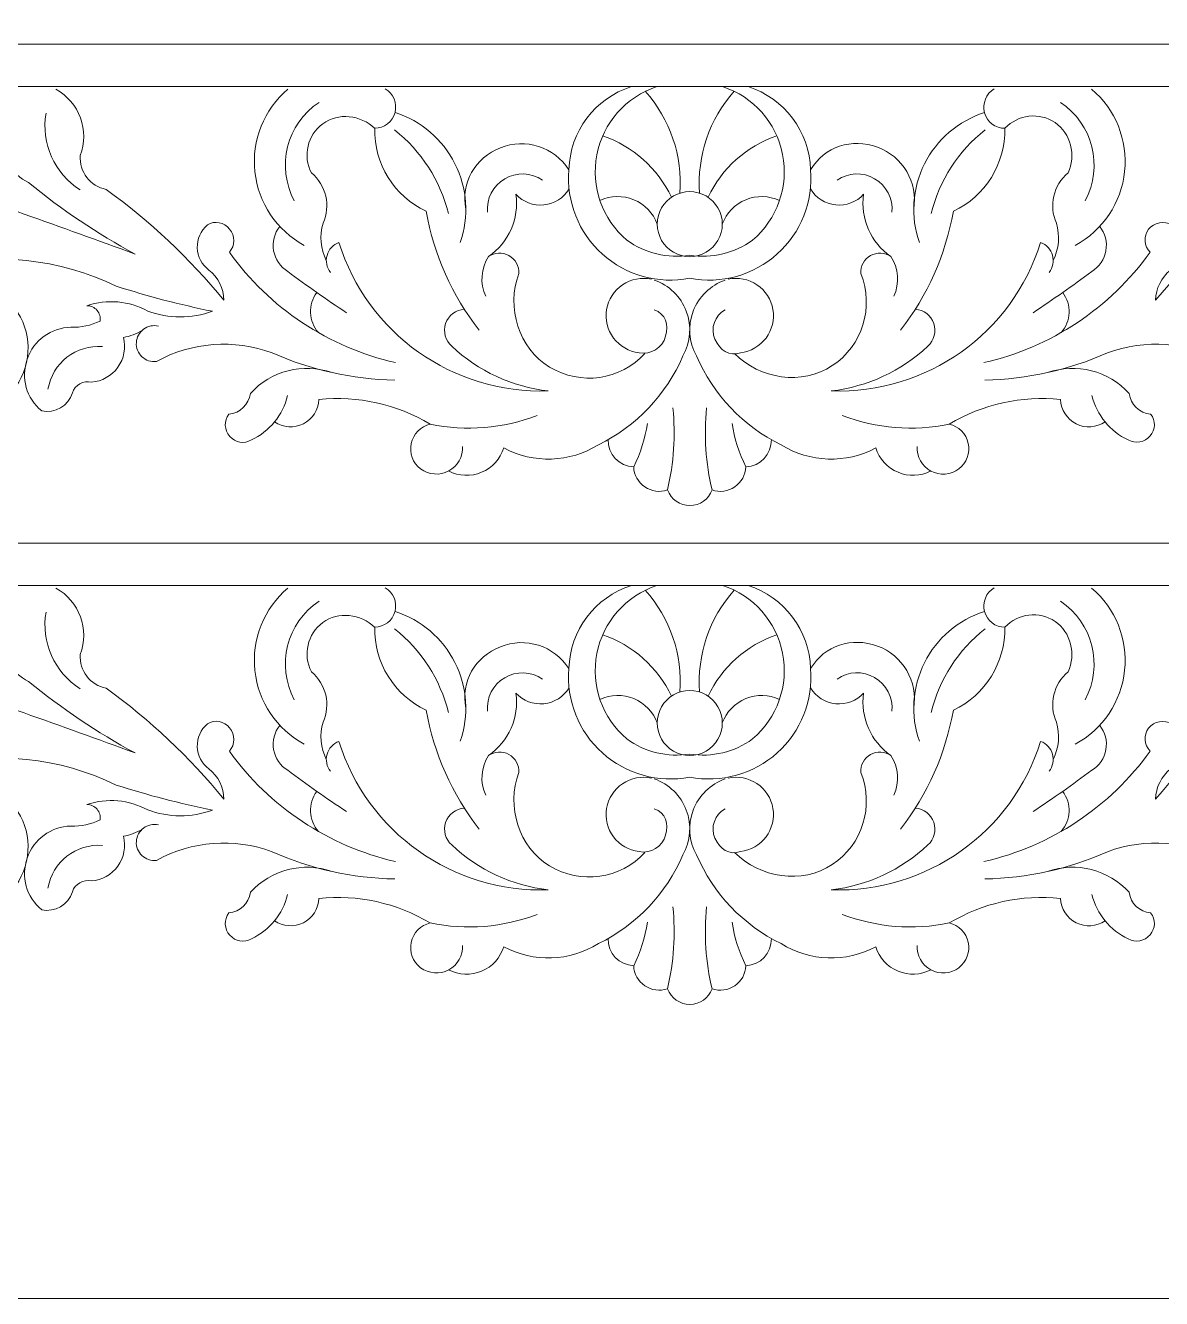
# Model space of a CAD drawing. Header units: millimetres. Extents: x 5148 to 5392, y 1931 to 2186.
# Drawn here: x 5214.7 to 5275.2, y 2064.4 to 2132.2 of the extents above; entities that cross this region are included whole.
import ezdxf

# ---------------------------------------------------------------- set-up
doc = ezdxf.new("R2010")
doc.units = ezdxf.units.MM
doc.header["$MEASUREMENT"] = 0
doc.layers.add('SITARA ALL', color=18, linetype='Continuous', true_color=0x000000)

msp = doc.modelspace()

# ---------------------------------------------------------------- linework, layer by layer
at = {"layer": 'SITARA ALL', "lineweight": 9}
for points, knots in [([(5148.053, 2186.351), (5148.053, 2186.351), (5392.053, 2186.351), (5392.053, 2186.351), (5392.053, 2186.351), (5392.053, 2064.351), (5392.053, 2064.351), (5392.053, 2064.351), (5148.053, 2064.351), (5148.053, 2064.351), (5148.053, 2064.351), (5148.053, 2186.351), (5148.053, 2186.351)], [0, 0, 0, 0, 0.25, 0.25, 0.25, 0.5, 0.5, 0.5, 0.75, 0.75, 0.75, 1, 1, 1, 1]), ([(5152.317, 2120.209), (5152.317, 2120.209), (5150.053, 2120.209), (5150.053, 2120.209), (5150.053, 2120.209), (5150.053, 2131.188), (5150.053, 2131.188), (5150.053, 2131.188), (5350.053, 2131.188), (5350.053, 2131.188), (5350.053, 2131.188), (5350.053, 2120.209), (5350.053, 2120.209), (5350.053, 2120.209), (5347.788, 2120.209), (5347.788, 2120.209)], [0, 0, 0, 0, 0.166667, 0.166667, 0.166667, 0.333333, 0.333333, 0.333333, 0.5, 0.5, 0.5, 0.666667, 0.666667, 0.666667, 1, 1, 1, 1]), ([(5347.788, 2122.645), (5347.788, 2122.645), (5347.788, 2128.927), (5347.788, 2128.927), (5347.788, 2128.927), (5152.317, 2128.927), (5152.317, 2128.927), (5152.317, 2128.927), (5152.317, 2122.645), (5152.317, 2122.645)], [0, 0, 0, 0, 0.25, 0.25, 0.25, 0.5, 0.5, 0.5, 1, 1, 1, 1]), ([(5213.995, 2128.799), (5213.31, 2128.077), (5213.005, 2127.075), (5213.17, 2126.093), (5213.336, 2125.112), (5213.948, 2124.269), (5214.831, 2123.812), (5216.596, 2122.365), (5218.495, 2121.091), (5220.502, 2120.006), (5216.568, 2121.449), (5212.618, 2122.85), (5208.653, 2124.208), (5207.58, 2124.892), (5206.455, 2125.492), (5205.288, 2126.002), (5204.86, 2126.081), (5204.524, 2126.416), (5204.444, 2126.844), (5204.31, 2127.689), (5203.837, 2128.442), (5203.133, 2128.927)], [0, 0, 0, 0, 0.125, 0.125, 0.125, 0.25, 0.25, 0.25, 0.375, 0.375, 0.375, 0.5, 0.5, 0.5, 0.625, 0.625, 0.625, 0.75, 0.75, 0.75, 1, 1, 1, 1]), ([(5234.381, 2114.22), (5230.812, 2115.031), (5227.661, 2117.124), (5225.529, 2120.1), (5225.839, 2120.453), (5225.844, 2120.98), (5225.541, 2121.339), (5225.237, 2121.698), (5224.759, 2121.805), (5224.36, 2121.557), (5224.002, 2121.254), (5223.803, 2120.804), (5223.818, 2120.336), (5223.834, 2119.867), (5224.06, 2119.433), (5224.437, 2119.154), (5224.933, 2118.764), (5225.227, 2118.171), (5225.238, 2117.541), (5223.412, 2119.776), (5221.302, 2121.763), (5218.962, 2123.453), (5218.115, 2123.615), (5217.523, 2124.388), (5217.585, 2125.248), (5218.084, 2126.589), (5217.534, 2128.092), (5216.286, 2128.791)], [0, 0, 0, 0, 0.1, 0.1, 0.1, 0.2, 0.2, 0.2, 0.3, 0.3, 0.3, 0.4, 0.4, 0.4, 0.5, 0.5, 0.5, 0.6, 0.6, 0.6, 0.7, 0.7, 0.7, 0.8, 0.8, 0.8, 1, 1, 1, 1]), ([(5228.646, 2128.793), (5227.368, 2127.707), (5226.71, 2126.06), (5226.887, 2124.393), (5227.065, 2122.726), (5228.042, 2121.26), (5229.519, 2120.467)], [0, 0, 0, 0, 0.333333, 0.333333, 0.333333, 1, 1, 1, 1]), ([(5230.692, 2119.662), (5230.384, 2120.277), (5230.322, 2120.986), (5230.518, 2121.644), (5230.94, 2122.578), (5230.685, 2123.677), (5229.894, 2124.327), (5229.429, 2125.233), (5229.687, 2126.343), (5230.505, 2126.951), (5231.323, 2127.558), (5232.532, 2127.413), (5233.266, 2126.706), (5233.777, 2126.709), (5234.223, 2127.057), (5234.351, 2127.552), (5234.479, 2128.048), (5234.274, 2128.557), (5233.828, 2128.808)], [0, 0, 0, 0, 0.142857, 0.142857, 0.142857, 0.285714, 0.285714, 0.285714, 0.428571, 0.428571, 0.428571, 0.571429, 0.571429, 0.571429, 0.714286, 0.714286, 0.714286, 1, 1, 1, 1]), ([(5246.942, 2128.927), (5245.004, 2128.305), (5243.67, 2126.531), (5243.613, 2124.496), (5243.471, 2122.801), (5244.132, 2121.136), (5245.4, 2120.001), (5246.668, 2118.866), (5248.383, 2118.389), (5250.053, 2118.717), (5251.723, 2118.393), (5253.449, 2118.871), (5254.714, 2120.009), (5255.979, 2121.147), (5256.638, 2122.801), (5256.492, 2124.496)], [0, 0, 0, 0, 0.166667, 0.166667, 0.166667, 0.333333, 0.333333, 0.333333, 0.5, 0.5, 0.5, 0.666667, 0.666667, 0.666667, 1, 1, 1, 1]), ([(5248.303, 2128.927), (5246.658, 2128.386), (5245.434, 2126.997), (5245.106, 2125.296), (5244.777, 2123.596), (5245.38, 2121.863), (5246.705, 2120.748), (5247.67, 2120.045), (5248.874, 2119.756), (5250.053, 2119.945), (5251.231, 2119.757), (5252.435, 2120.045), (5253.4, 2120.748), (5254.721, 2121.868), (5255.331, 2123.616), (5254.996, 2125.315), (5254.66, 2127.014), (5253.45, 2128.393), (5251.802, 2128.927)], [0, 0, 0, 0, 0.142857, 0.142857, 0.142857, 0.285714, 0.285714, 0.285714, 0.428571, 0.428571, 0.428571, 0.571429, 0.571429, 0.571429, 0.714286, 0.714286, 0.714286, 1, 1, 1, 1]), ([(5261.983, 2122.393), (5262.217, 2123.818), (5261.404, 2125.208), (5260.047, 2125.701), (5258.69, 2126.194), (5257.228, 2125.739), (5256.492, 2124.496), (5256.434, 2126.531), (5255.101, 2128.306), (5253.163, 2128.927)], [0, 0, 0, 0, 0.25, 0.25, 0.25, 0.5, 0.5, 0.5, 1, 1, 1, 1]), ([(5266.277, 2128.808), (5265.836, 2128.55), (5265.623, 2128.026), (5265.76, 2127.533), (5265.896, 2127.04), (5266.328, 2126.7), (5266.839, 2126.706), (5267.537, 2127.448), (5268.669, 2127.577), (5269.516, 2127.01), (5270.363, 2126.444), (5270.631, 2125.255), (5270.211, 2124.327), (5269.421, 2123.676), (5269.164, 2122.577), (5269.587, 2121.644), (5269.783, 2120.986), (5269.721, 2120.277), (5269.413, 2119.662)], [0, 0, 0, 0, 0.142857, 0.142857, 0.142857, 0.285714, 0.285714, 0.285714, 0.428571, 0.428571, 0.428571, 0.571429, 0.571429, 0.571429, 0.714286, 0.714286, 0.714286, 1, 1, 1, 1]), ([(5265.724, 2114.22), (5269.295, 2115.032), (5272.443, 2117.122), (5274.576, 2120.1), (5274.248, 2120.431), (5274.213, 2120.952), (5274.492, 2121.325), (5274.772, 2121.698), (5275.335, 2121.779), (5275.745, 2121.557), (5276.103, 2121.255), (5276.303, 2120.806), (5276.289, 2120.339), (5276.274, 2119.871), (5276.044, 2119.433), (5275.668, 2119.154), (5275.172, 2118.764), (5274.878, 2118.172), (5274.867, 2117.541), (5276.693, 2119.776), (5278.803, 2121.763), (5281.143, 2123.453), (5281.991, 2123.616), (5282.583, 2124.387), (5282.52, 2125.248), (5282.02, 2126.587), (5282.573, 2128.092), (5283.82, 2128.791)], [0, 0, 0, 0, 0.1, 0.1, 0.1, 0.2, 0.2, 0.2, 0.3, 0.3, 0.3, 0.4, 0.4, 0.4, 0.5, 0.5, 0.5, 0.6, 0.6, 0.6, 0.7, 0.7, 0.7, 0.8, 0.8, 0.8, 1, 1, 1, 1]), ([(5270.586, 2120.467), (5272.061, 2121.264), (5273.047, 2122.739), (5273.219, 2124.406), (5273.392, 2126.074), (5272.74, 2127.71), (5271.459, 2128.793)], [0, 0, 0, 0, 0.333333, 0.333333, 0.333333, 1, 1, 1, 1]), ([(5237.823, 2120.623), (5238.3, 2122.001), (5238.2, 2123.513), (5237.546, 2124.816), (5236.892, 2126.119), (5235.746, 2127.1), (5234.356, 2127.541)], [0, 0, 0, 0, 0.333333, 0.333333, 0.333333, 1, 1, 1, 1]), ([(5265.75, 2127.541), (5264.36, 2127.098), (5263.208, 2126.114), (5262.556, 2124.81), (5261.903, 2123.506), (5261.803, 2122), (5262.282, 2120.623)], [0, 0, 0, 0, 0.333333, 0.333333, 0.333333, 1, 1, 1, 1]), ([(5233.268, 2126.706), (5233.232, 2124.819), (5234.305, 2123.089), (5236.011, 2122.283), (5236.42, 2119.972), (5237.387, 2117.796), (5238.83, 2115.945)], [0, 0, 0, 0, 0.333333, 0.333333, 0.333333, 1, 1, 1, 1]), ([(5261.275, 2115.945), (5262.718, 2117.797), (5263.686, 2119.972), (5264.094, 2122.283), (5265.8, 2123.089), (5266.874, 2124.819), (5266.837, 2126.706)], [0, 0, 0, 0, 0.333333, 0.333333, 0.333333, 1, 1, 1, 1]), ([(5243.613, 2124.496), (5242.835, 2125.713), (5241.302, 2126.204), (5239.963, 2125.664), (5238.623, 2125.125), (5237.839, 2123.809), (5238.122, 2122.393)], [0, 0, 0, 0, 0.333333, 0.333333, 0.333333, 1, 1, 1, 1]), ([(5242.203, 2123.943), (5241.605, 2124.355), (5240.821, 2124.382), (5240.195, 2124.013), (5239.569, 2123.644), (5239.213, 2122.956), (5239.283, 2122.233)], [0, 0, 0, 0, 0.333333, 0.333333, 0.333333, 1, 1, 1, 1]), ([(5260.822, 2122.233), (5260.888, 2122.957), (5260.529, 2123.653), (5259.901, 2124.018), (5259.272, 2124.384), (5258.498, 2124.358), (5257.902, 2123.943)], [0, 0, 0, 0, 0.333333, 0.333333, 0.333333, 1, 1, 1, 1]), ([(5247.666, 2114.707), (5246.362, 2113.281), (5244.232, 2112.979), (5242.582, 2113.984), (5240.933, 2114.989), (5240.276, 2117.151), (5240.945, 2118.963), (5240.969, 2119.357), (5240.765, 2119.73), (5240.42, 2119.922), (5240.076, 2120.114), (5239.656, 2120.095), (5239.334, 2119.869), (5240.409, 2120.611), (5240.975, 2121.894), (5240.794, 2123.189), (5241.174, 2122.778), (5241.724, 2122.57), (5242.281, 2122.627), (5242.837, 2122.683), (5243.333, 2122.994), (5243.623, 2123.472)], [0, 0, 0, 0, 0.125, 0.125, 0.125, 0.25, 0.25, 0.25, 0.375, 0.375, 0.375, 0.5, 0.5, 0.5, 0.625, 0.625, 0.625, 0.75, 0.75, 0.75, 1, 1, 1, 1]), ([(5251.786, 2121.599), (5251.786, 2122.218), (5251.456, 2122.791), (5250.919, 2123.101), (5250.383, 2123.41), (5249.722, 2123.41), (5249.186, 2123.101), (5248.649, 2122.791), (5248.319, 2122.218), (5248.319, 2121.599), (5248.319, 2120.98), (5248.649, 2120.407), (5249.186, 2120.098), (5249.722, 2119.788), (5250.383, 2119.788), (5250.919, 2120.098), (5251.456, 2120.407), (5251.786, 2120.98), (5251.786, 2121.599)], [0, 0, 0, 0, 0.166667, 0.166667, 0.166667, 0.333333, 0.333333, 0.333333, 0.5, 0.5, 0.5, 0.666667, 0.666667, 0.666667, 0.833333, 0.833333, 0.833333, 1, 1, 1, 1]), ([(5256.482, 2123.472), (5256.773, 2122.995), (5257.272, 2122.681), (5257.828, 2122.626), (5258.385, 2122.571), (5258.932, 2122.777), (5259.311, 2123.189), (5259.131, 2121.894), (5259.695, 2120.61), (5260.771, 2119.869), (5260.447, 2120.094), (5260.023, 2120.113), (5259.68, 2119.919), (5259.337, 2119.725), (5259.134, 2119.357), (5259.16, 2118.963), (5259.891, 2117.175), (5259.255, 2115.12), (5257.641, 2114.058), (5256.027, 2112.997), (5253.792, 2113.327), (5252.439, 2114.707)], [0, 0, 0, 0, 0.125, 0.125, 0.125, 0.25, 0.25, 0.25, 0.375, 0.375, 0.375, 0.5, 0.5, 0.5, 0.625, 0.625, 0.625, 0.75, 0.75, 0.75, 1, 1, 1, 1]), ([(5248.319, 2121.599), (5248.103, 2122.189), (5247.649, 2122.661), (5247.068, 2122.9), (5246.487, 2123.138), (5245.836, 2123.124), (5245.267, 2122.856)], [0, 0, 0, 0, 0.333333, 0.333333, 0.333333, 1, 1, 1, 1]), ([(5254.838, 2122.856), (5254.269, 2123.123), (5253.615, 2123.138), (5253.034, 2122.898), (5252.453, 2122.659), (5252.001, 2122.189), (5251.786, 2121.599)], [0, 0, 0, 0, 0.333333, 0.333333, 0.333333, 1, 1, 1, 1]), ([(5228.215, 2121.474), (5227.924, 2121.11), (5227.804, 2120.638), (5227.885, 2120.18), (5227.965, 2119.721), (5228.237, 2119.32), (5228.634, 2119.077), (5229.659, 2118.317), (5230.704, 2117.584), (5231.768, 2116.879)], [0, 0, 0, 0, 0.25, 0.25, 0.25, 0.5, 0.5, 0.5, 1, 1, 1, 1]), ([(5268.338, 2116.879), (5269.401, 2117.584), (5270.446, 2118.317), (5271.471, 2119.077), (5271.868, 2119.321), (5272.141, 2119.723), (5272.221, 2120.182), (5272.301, 2120.641), (5272.181, 2121.11), (5271.89, 2121.474)], [0, 0, 0, 0, 0.25, 0.25, 0.25, 0.5, 0.5, 0.5, 1, 1, 1, 1]), ([(5230.914, 2119.027), (5230.71, 2119.282), (5230.641, 2119.621), (5230.729, 2119.936), (5230.817, 2120.252), (5231.053, 2120.507), (5231.361, 2120.619), (5232.877, 2115.773), (5237.436, 2112.536), (5242.511, 2112.712), (5240.586, 2112.935), (5238.783, 2113.772), (5237.371, 2115.099), (5237.031, 2115.398), (5236.904, 2115.872), (5237.049, 2116.301), (5237.194, 2116.73), (5237.59, 2117.031), (5238.041, 2117.063)], [0, 0, 0, 0, 0.142857, 0.142857, 0.142857, 0.285714, 0.285714, 0.285714, 0.428571, 0.428571, 0.428571, 0.571429, 0.571429, 0.571429, 0.714286, 0.714286, 0.714286, 1, 1, 1, 1]), ([(5262.064, 2117.063), (5262.516, 2117.034), (5262.906, 2116.737), (5263.054, 2116.309), (5263.202, 2115.881), (5263.072, 2115.401), (5262.734, 2115.099), (5261.322, 2113.772), (5259.519, 2112.935), (5257.594, 2112.712), (5262.67, 2112.54), (5267.232, 2115.772), (5268.744, 2120.619), (5269.052, 2120.507), (5269.287, 2120.254), (5269.376, 2119.939), (5269.465, 2119.624), (5269.395, 2119.283), (5269.191, 2119.027)], [0, 0, 0, 0, 0.142857, 0.142857, 0.142857, 0.285714, 0.285714, 0.285714, 0.428571, 0.428571, 0.428571, 0.571429, 0.571429, 0.571429, 0.714286, 0.714286, 0.714286, 1, 1, 1, 1]), ([(5196.086, 2116.542), (5199.22, 2114.511), (5203.314, 2114.79), (5206.141, 2117.231), (5205.808, 2115.824), (5206.14, 2114.342), (5207.041, 2113.211), (5207.942, 2112.08), (5209.303, 2111.425), (5210.75, 2111.435), (5212.282, 2111.232), (5213.773, 2112.036), (5214.444, 2113.429), (5215.115, 2114.822), (5214.845, 2116.46), (5213.731, 2117.532), (5212.696, 2118.621), (5211.273, 2119.256), (5209.771, 2119.3), (5213.031, 2120.123), (5216.478, 2119.767), (5219.5, 2118.295), (5221.182, 2117.756), (5222.892, 2117.308), (5224.623, 2116.955), (5223.51, 2116.549), (5222.289, 2116.554), (5221.18, 2116.968), (5220.186, 2117.512), (5219.011, 2117.616), (5217.936, 2117.254), (5218.145, 2117.255), (5218.343, 2117.165), (5218.479, 2117.006), (5218.614, 2116.848), (5218.674, 2116.637), (5218.641, 2116.432), (5218.156, 2116.201), (5217.623, 2116.089), (5217.086, 2116.106), (5216.03, 2116.082), (5215.101, 2115.404), (5214.758, 2114.405), (5214.414, 2113.407), (5214.711, 2112.315), (5215.529, 2111.647), (5216.241, 2111.498), (5216.95, 2111.915), (5217.164, 2112.611), (5217.307, 2113.03), (5217.743, 2113.276), (5218.177, 2113.182), (5218.742, 2113.222), (5219.259, 2113.512), (5219.588, 2113.973), (5219.918, 2114.434), (5220.025, 2115.015), (5219.88, 2115.562), (5220.241, 2115.621), (5220.586, 2115.753), (5220.894, 2115.951)], [0, 0, 0, 0, 0.047619, 0.047619, 0.047619, 0.095238, 0.095238, 0.095238, 0.142857, 0.142857, 0.142857, 0.190476, 0.190476, 0.190476, 0.238095, 0.238095, 0.238095, 0.285714, 0.285714, 0.285714, 0.333333, 0.333333, 0.333333, 0.380952, 0.380952, 0.380952, 0.428571, 0.428571, 0.428571, 0.47619, 0.47619, 0.47619, 0.52381, 0.52381, 0.52381, 0.571429, 0.571429, 0.571429, 0.619048, 0.619048, 0.619048, 0.666667, 0.666667, 0.666667, 0.714286, 0.714286, 0.714286, 0.761905, 0.761905, 0.761905, 0.809524, 0.809524, 0.809524, 0.857143, 0.857143, 0.857143, 0.904762, 0.904762, 0.904762, 1, 1, 1, 1]), ([(5237.207, 2108.447), (5237.753, 2108.165), (5238.396, 2108.139), (5238.962, 2108.377), (5239.529, 2108.614), (5239.96, 2109.087), (5240.142, 2109.674), (5241.734, 2108.825), (5243.655, 2108.889), (5245.186, 2109.842), (5247.209, 2110.828), (5248.808, 2112.509), (5249.691, 2114.579), (5250.1, 2115.306), (5250.164, 2116.178), (5249.868, 2116.958), (5249.572, 2117.738), (5248.95, 2118.346), (5248.162, 2118.619)], [0, 0, 0, 0, 0.142857, 0.142857, 0.142857, 0.285714, 0.285714, 0.285714, 0.428571, 0.428571, 0.428571, 0.571429, 0.571429, 0.571429, 0.714286, 0.714286, 0.714286, 1, 1, 1, 1]), ([(5248.01, 2118.66), (5247.478, 2118.777), (5246.922, 2118.671), (5246.471, 2118.366), (5246.02, 2118.062), (5245.713, 2117.588), (5245.623, 2117.052), (5245.533, 2116.515), (5245.667, 2115.965), (5245.993, 2115.529), (5246.32, 2115.094), (5246.808, 2114.812), (5247.349, 2114.749), (5247.977, 2114.626), (5248.594, 2115.007), (5248.766, 2115.624), (5248.938, 2116.24), (5248.764, 2116.815), (5248.162, 2117.034)], [0, 0, 0, 0, 0.142857, 0.142857, 0.142857, 0.285714, 0.285714, 0.285714, 0.428571, 0.428571, 0.428571, 0.571429, 0.571429, 0.571429, 0.714286, 0.714286, 0.714286, 1, 1, 1, 1]), ([(5251.943, 2118.619), (5251.155, 2118.344), (5250.53, 2117.734), (5250.235, 2116.953), (5249.94, 2116.172), (5250.004, 2115.306), (5250.414, 2114.579), (5251.298, 2112.509), (5252.896, 2110.828), (5254.919, 2109.842), (5256.45, 2108.889), (5258.372, 2108.825), (5259.963, 2109.674), (5260.146, 2109.087), (5260.579, 2108.612), (5261.146, 2108.375), (5261.714, 2108.139), (5262.353, 2108.164), (5262.898, 2108.447)], [0, 0, 0, 0, 0.142857, 0.142857, 0.142857, 0.285714, 0.285714, 0.285714, 0.428571, 0.428571, 0.428571, 0.571429, 0.571429, 0.571429, 0.714286, 0.714286, 0.714286, 1, 1, 1, 1]), ([(5251.943, 2117.034), (5251.378, 2116.733), (5251.141, 2116.047), (5251.397, 2115.461), (5251.654, 2114.874), (5252.152, 2114.539), (5252.756, 2114.749), (5253.297, 2114.813), (5253.787, 2115.096), (5254.114, 2115.531), (5254.44, 2115.967), (5254.573, 2116.515), (5254.482, 2117.052), (5254.391, 2117.588), (5254.084, 2118.064), (5253.632, 2118.368), (5253.181, 2118.672), (5252.627, 2118.777), (5252.096, 2118.66)], [0, 0, 0, 0, 0.142857, 0.142857, 0.142857, 0.285714, 0.285714, 0.285714, 0.428571, 0.428571, 0.428571, 0.571429, 0.571429, 0.571429, 0.714286, 0.714286, 0.714286, 1, 1, 1, 1]), ([(5221.754, 2116.166), (5221.478, 2116.232), (5221.186, 2116.172), (5220.958, 2116.003), (5220.73, 2115.833), (5220.589, 2115.574), (5220.572, 2115.29), (5220.555, 2115.007), (5220.664, 2114.73), (5220.871, 2114.535), (5221.077, 2114.34), (5221.357, 2114.246), (5221.64, 2114.278), (5223.53, 2115.317), (5225.78, 2115.486), (5227.805, 2114.741), (5229.863, 2113.825), (5232.083, 2113.331), (5234.336, 2113.288)], [0, 0, 0, 0, 0.142857, 0.142857, 0.142857, 0.285714, 0.285714, 0.285714, 0.428571, 0.428571, 0.428571, 0.571429, 0.571429, 0.571429, 0.714286, 0.714286, 0.714286, 1, 1, 1, 1]), ([(5265.769, 2113.288), (5268.022, 2113.331), (5270.242, 2113.825), (5272.3, 2114.741), (5274.325, 2115.486), (5276.575, 2115.317), (5278.466, 2114.278), (5278.748, 2114.246), (5279.03, 2114.34), (5279.236, 2114.536), (5279.442, 2114.732), (5279.551, 2115.007), (5279.533, 2115.29), (5279.516, 2115.574), (5279.374, 2115.835), (5279.145, 2116.004), (5278.917, 2116.173), (5278.627, 2116.232), (5278.351, 2116.166)], [0, 0, 0, 0, 0.142857, 0.142857, 0.142857, 0.285714, 0.285714, 0.285714, 0.428571, 0.428571, 0.428571, 0.571429, 0.571429, 0.571429, 0.714286, 0.714286, 0.714286, 1, 1, 1, 1]), ([(5230.998, 2113.687), (5229.455, 2114.224), (5227.742, 2113.788), (5226.646, 2112.577), (5226.572, 2111.986), (5226.093, 2111.528), (5225.5, 2111.478), (5225.231, 2111.122), (5225.252, 2110.625), (5225.55, 2110.292), (5225.848, 2109.96), (5226.314, 2109.87), (5226.698, 2110.098), (5227.666, 2110.554), (5228.375, 2111.422), (5228.627, 2112.462)], [0, 0, 0, 0, 0.166667, 0.166667, 0.166667, 0.333333, 0.333333, 0.333333, 0.5, 0.5, 0.5, 0.666667, 0.666667, 0.666667, 1, 1, 1, 1]), ([(5271.478, 2112.462), (5271.731, 2111.422), (5272.439, 2110.554), (5273.408, 2110.098), (5273.798, 2109.882), (5274.287, 2109.973), (5274.575, 2110.315), (5274.862, 2110.656), (5274.885, 2111.131), (5274.605, 2111.478), (5274.012, 2111.527), (5273.534, 2111.986), (5273.459, 2112.577), (5272.362, 2113.787), (5270.65, 2114.225), (5269.108, 2113.687)], [0, 0, 0, 0, 0.166667, 0.166667, 0.166667, 0.333333, 0.333333, 0.333333, 0.5, 0.5, 0.5, 0.666667, 0.666667, 0.666667, 1, 1, 1, 1]), ([(5236.227, 2110.944), (5234.446, 2112.011), (5232.366, 2112.47), (5230.301, 2112.251), (5230.279, 2111.701), (5229.961, 2111.206), (5229.469, 2110.958), (5228.978, 2110.71), (5228.386, 2110.752), (5227.931, 2111.061)], [0, 0, 0, 0, 0.25, 0.25, 0.25, 0.5, 0.5, 0.5, 1, 1, 1, 1]), ([(5272.174, 2111.061), (5271.721, 2110.75), (5271.134, 2110.709), (5270.641, 2110.955), (5270.149, 2111.201), (5269.828, 2111.701), (5269.804, 2112.251), (5267.739, 2112.47), (5265.659, 2112.012), (5263.878, 2110.944)], [0, 0, 0, 0, 0.25, 0.25, 0.25, 0.5, 0.5, 0.5, 1, 1, 1, 1]), ([(5251.24, 2107.434), (5251.059, 2106.937), (5250.587, 2106.605), (5250.058, 2106.603), (5249.53, 2106.6), (5249.051, 2106.938), (5248.865, 2107.434), (5249.202, 2108.865), (5249.301, 2110.342), (5249.158, 2111.805)], [0, 0, 0, 0, 0.25, 0.25, 0.25, 0.5, 0.5, 0.5, 1, 1, 1, 1]), ([(5250.947, 2111.805), (5250.804, 2110.342), (5250.903, 2108.865), (5251.24, 2107.434), (5251.647, 2107.295), (5252.096, 2107.357), (5252.45, 2107.601), (5252.805, 2107.845), (5253.023, 2108.238), (5253.04, 2108.668), (5253.815, 2108.694), (5254.423, 2109.341), (5254.399, 2110.116)], [0, 0, 0, 0, 0.2, 0.2, 0.2, 0.4, 0.4, 0.4, 0.6, 0.6, 0.6, 1, 1, 1, 1]), ([(5237.942, 2109.751), (5237.972, 2109.211), (5237.687, 2108.703), (5237.211, 2108.447), (5236.736, 2108.19), (5236.148, 2108.237), (5235.714, 2108.559), (5235.3, 2108.875), (5235.105, 2109.401), (5235.214, 2109.91), (5235.322, 2110.42), (5235.721, 2110.823), (5236.227, 2110.944), (5238.132, 2110.546), (5240.111, 2110.705), (5241.928, 2111.404)], [0, 0, 0, 0, 0.166667, 0.166667, 0.166667, 0.333333, 0.333333, 0.333333, 0.5, 0.5, 0.5, 0.666667, 0.666667, 0.666667, 1, 1, 1, 1]), ([(5258.177, 2111.404), (5259.994, 2110.706), (5261.973, 2110.546), (5263.878, 2110.944), (5264.385, 2110.826), (5264.779, 2110.427), (5264.89, 2109.918), (5265.001, 2109.409), (5264.803, 2108.877), (5264.391, 2108.559), (5263.959, 2108.235), (5263.378, 2108.189), (5262.901, 2108.443), (5262.424, 2108.697), (5262.136, 2109.211), (5262.163, 2109.751)], [0, 0, 0, 0, 0.166667, 0.166667, 0.166667, 0.333333, 0.333333, 0.333333, 0.5, 0.5, 0.5, 0.666667, 0.666667, 0.666667, 1, 1, 1, 1]), ([(5245.706, 2110.116), (5245.683, 2109.341), (5246.29, 2108.693), (5247.065, 2108.668), (5247.083, 2108.238), (5247.302, 2107.842), (5247.657, 2107.599), (5248.012, 2107.356), (5248.458, 2107.294), (5248.865, 2107.434)], [0, 0, 0, 0, 0.25, 0.25, 0.25, 0.5, 0.5, 0.5, 1, 1, 1, 1]), ([(5152.317, 2093.627), (5152.317, 2093.627), (5150.053, 2093.627), (5150.053, 2093.627), (5150.053, 2093.627), (5150.053, 2104.607), (5150.053, 2104.607), (5150.053, 2104.607), (5350.053, 2104.607), (5350.053, 2104.607), (5350.053, 2104.607), (5350.053, 2093.627), (5350.053, 2093.627), (5350.053, 2093.627), (5347.788, 2093.627), (5347.788, 2093.627)], [0, 0, 0, 0, 0.166667, 0.166667, 0.166667, 0.333333, 0.333333, 0.333333, 0.5, 0.5, 0.5, 0.666667, 0.666667, 0.666667, 1, 1, 1, 1]), ([(5347.788, 2096.063), (5347.788, 2096.063), (5347.788, 2102.346), (5347.788, 2102.346), (5347.788, 2102.346), (5152.317, 2102.346), (5152.317, 2102.346), (5152.317, 2102.346), (5152.317, 2096.063), (5152.317, 2096.063)], [0, 0, 0, 0, 0.25, 0.25, 0.25, 0.5, 0.5, 0.5, 1, 1, 1, 1]), ([(5213.995, 2102.217), (5213.31, 2101.495), (5213.005, 2100.493), (5213.17, 2099.512), (5213.336, 2098.531), (5213.948, 2097.688), (5214.831, 2097.231), (5216.596, 2095.784), (5218.495, 2094.509), (5220.502, 2093.424), (5216.568, 2094.868), (5212.618, 2096.268), (5208.653, 2097.626), (5207.58, 2098.311), (5206.455, 2098.911), (5205.288, 2099.42), (5204.86, 2099.499), (5204.524, 2099.834), (5204.444, 2100.263), (5204.31, 2101.108), (5203.837, 2101.86), (5203.133, 2102.346)], [0, 0, 0, 0, 0.125, 0.125, 0.125, 0.25, 0.25, 0.25, 0.375, 0.375, 0.375, 0.5, 0.5, 0.5, 0.625, 0.625, 0.625, 0.75, 0.75, 0.75, 1, 1, 1, 1]), ([(5234.381, 2087.638), (5230.812, 2088.449), (5227.661, 2090.543), (5225.529, 2093.518), (5225.839, 2093.871), (5225.844, 2094.398), (5225.541, 2094.757), (5225.237, 2095.116), (5224.759, 2095.224), (5224.36, 2094.976), (5224.002, 2094.673), (5223.803, 2094.223), (5223.818, 2093.754), (5223.834, 2093.285), (5224.06, 2092.852), (5224.437, 2092.573), (5224.933, 2092.183), (5225.227, 2091.59), (5225.238, 2090.959), (5223.412, 2093.194), (5221.302, 2095.182), (5218.962, 2096.871), (5218.115, 2097.034), (5217.523, 2097.806), (5217.585, 2098.667), (5218.084, 2100.008), (5217.534, 2101.511), (5216.286, 2102.209)], [0, 0, 0, 0, 0.1, 0.1, 0.1, 0.2, 0.2, 0.2, 0.3, 0.3, 0.3, 0.4, 0.4, 0.4, 0.5, 0.5, 0.5, 0.6, 0.6, 0.6, 0.7, 0.7, 0.7, 0.8, 0.8, 0.8, 1, 1, 1, 1]), ([(5228.646, 2102.211), (5227.368, 2101.125), (5226.71, 2099.478), (5226.887, 2097.811), (5227.065, 2096.144), (5228.042, 2094.679), (5229.519, 2093.885)], [0, 0, 0, 0, 0.333333, 0.333333, 0.333333, 1, 1, 1, 1]), ([(5230.692, 2093.081), (5230.384, 2093.695), (5230.322, 2094.404), (5230.518, 2095.063), (5230.94, 2095.996), (5230.685, 2097.095), (5229.894, 2097.746), (5229.429, 2098.652), (5229.687, 2099.762), (5230.505, 2100.369), (5231.323, 2100.977), (5232.532, 2100.831), (5233.266, 2100.124), (5233.777, 2100.128), (5234.223, 2100.475), (5234.351, 2100.971), (5234.479, 2101.466), (5234.274, 2101.976), (5233.828, 2102.226)], [0, 0, 0, 0, 0.142857, 0.142857, 0.142857, 0.285714, 0.285714, 0.285714, 0.428571, 0.428571, 0.428571, 0.571429, 0.571429, 0.571429, 0.714286, 0.714286, 0.714286, 1, 1, 1, 1]), ([(5246.942, 2102.346), (5245.004, 2101.723), (5243.67, 2099.949), (5243.613, 2097.915), (5243.471, 2096.219), (5244.132, 2094.555), (5245.4, 2093.42), (5246.668, 2092.285), (5248.383, 2091.808), (5250.053, 2092.136), (5251.723, 2091.811), (5253.449, 2092.29), (5254.714, 2093.428), (5255.979, 2094.566), (5256.638, 2096.22), (5256.492, 2097.915)], [0, 0, 0, 0, 0.166667, 0.166667, 0.166667, 0.333333, 0.333333, 0.333333, 0.5, 0.5, 0.5, 0.666667, 0.666667, 0.666667, 1, 1, 1, 1]), ([(5248.303, 2102.346), (5246.658, 2101.805), (5245.434, 2100.415), (5245.106, 2098.715), (5244.777, 2097.014), (5245.38, 2095.281), (5246.705, 2094.166), (5247.67, 2093.464), (5248.874, 2093.175), (5250.053, 2093.364), (5251.231, 2093.175), (5252.435, 2093.464), (5253.4, 2094.166), (5254.721, 2095.287), (5255.331, 2097.034), (5254.996, 2098.734), (5254.66, 2100.433), (5253.45, 2101.811), (5251.802, 2102.346)], [0, 0, 0, 0, 0.142857, 0.142857, 0.142857, 0.285714, 0.285714, 0.285714, 0.428571, 0.428571, 0.428571, 0.571429, 0.571429, 0.571429, 0.714286, 0.714286, 0.714286, 1, 1, 1, 1]), ([(5261.983, 2095.812), (5262.217, 2097.237), (5261.404, 2098.626), (5260.047, 2099.12), (5258.69, 2099.613), (5257.228, 2099.157), (5256.492, 2097.915), (5256.434, 2099.949), (5255.101, 2101.725), (5253.163, 2102.346)], [0, 0, 0, 0, 0.25, 0.25, 0.25, 0.5, 0.5, 0.5, 1, 1, 1, 1]), ([(5266.277, 2102.226), (5265.836, 2101.968), (5265.623, 2101.445), (5265.76, 2100.951), (5265.896, 2100.458), (5266.328, 2100.119), (5266.839, 2100.124), (5267.537, 2100.866), (5268.669, 2100.995), (5269.516, 2100.429), (5270.363, 2099.862), (5270.631, 2098.674), (5270.211, 2097.746), (5269.421, 2097.095), (5269.164, 2095.996), (5269.587, 2095.063), (5269.783, 2094.404), (5269.721, 2093.695), (5269.413, 2093.081)], [0, 0, 0, 0, 0.142857, 0.142857, 0.142857, 0.285714, 0.285714, 0.285714, 0.428571, 0.428571, 0.428571, 0.571429, 0.571429, 0.571429, 0.714286, 0.714286, 0.714286, 1, 1, 1, 1]), ([(5265.724, 2087.638), (5269.295, 2088.45), (5272.443, 2090.541), (5274.576, 2093.518), (5274.248, 2093.85), (5274.213, 2094.371), (5274.492, 2094.744), (5274.772, 2095.117), (5275.335, 2095.198), (5275.745, 2094.976), (5276.103, 2094.674), (5276.303, 2094.225), (5276.289, 2093.757), (5276.274, 2093.289), (5276.044, 2092.852), (5275.668, 2092.573), (5275.172, 2092.182), (5274.878, 2091.59), (5274.867, 2090.959), (5276.693, 2093.194), (5278.803, 2095.182), (5281.143, 2096.871), (5281.991, 2097.035), (5282.583, 2097.806), (5282.52, 2098.667), (5282.02, 2100.006), (5282.573, 2101.51), (5283.82, 2102.209)], [0, 0, 0, 0, 0.1, 0.1, 0.1, 0.2, 0.2, 0.2, 0.3, 0.3, 0.3, 0.4, 0.4, 0.4, 0.5, 0.5, 0.5, 0.6, 0.6, 0.6, 0.7, 0.7, 0.7, 0.8, 0.8, 0.8, 1, 1, 1, 1]), ([(5270.586, 2093.885), (5272.061, 2094.683), (5273.047, 2096.157), (5273.219, 2097.825), (5273.392, 2099.493), (5272.74, 2101.129), (5271.459, 2102.211)], [0, 0, 0, 0, 0.333333, 0.333333, 0.333333, 1, 1, 1, 1]), ([(5237.823, 2094.042), (5238.3, 2095.42), (5238.2, 2096.932), (5237.546, 2098.235), (5236.892, 2099.538), (5235.746, 2100.519), (5234.356, 2100.959)], [0, 0, 0, 0, 0.333333, 0.333333, 0.333333, 1, 1, 1, 1]), ([(5265.75, 2100.959), (5264.36, 2100.517), (5263.208, 2099.532), (5262.556, 2098.228), (5261.903, 2096.924), (5261.803, 2095.419), (5262.282, 2094.042)], [0, 0, 0, 0, 0.333333, 0.333333, 0.333333, 1, 1, 1, 1]), ([(5233.268, 2100.124), (5233.232, 2098.238), (5234.305, 2096.507), (5236.011, 2095.702), (5236.42, 2093.39), (5237.387, 2091.215), (5238.83, 2089.364)], [0, 0, 0, 0, 0.333333, 0.333333, 0.333333, 1, 1, 1, 1]), ([(5243.613, 2097.915), (5242.835, 2099.132), (5241.302, 2099.622), (5239.963, 2099.083), (5238.623, 2098.544), (5237.839, 2097.228), (5238.122, 2095.812)], [0, 0, 0, 0, 0.333333, 0.333333, 0.333333, 1, 1, 1, 1]), ([(5261.275, 2089.364), (5262.718, 2091.215), (5263.686, 2093.39), (5264.094, 2095.702), (5265.8, 2096.508), (5266.874, 2098.238), (5266.837, 2100.124)], [0, 0, 0, 0, 0.333333, 0.333333, 0.333333, 1, 1, 1, 1]), ([(5242.203, 2097.362), (5241.605, 2097.773), (5240.821, 2097.801), (5240.195, 2097.432), (5239.569, 2097.062), (5239.213, 2096.375), (5239.283, 2095.651)], [0, 0, 0, 0, 0.333333, 0.333333, 0.333333, 1, 1, 1, 1]), ([(5260.822, 2095.651), (5260.888, 2096.375), (5260.529, 2097.072), (5259.901, 2097.437), (5259.272, 2097.802), (5258.498, 2097.777), (5257.902, 2097.362)], [0, 0, 0, 0, 0.333333, 0.333333, 0.333333, 1, 1, 1, 1]), ([(5247.666, 2088.125), (5246.362, 2086.7), (5244.232, 2086.397), (5242.582, 2087.402), (5240.933, 2088.408), (5240.276, 2090.57), (5240.945, 2092.382), (5240.969, 2092.776), (5240.765, 2093.148), (5240.42, 2093.34), (5240.076, 2093.533), (5239.656, 2093.514), (5239.334, 2093.287), (5240.409, 2094.029), (5240.975, 2095.313), (5240.794, 2096.607), (5241.174, 2096.197), (5241.724, 2095.989), (5242.281, 2096.045), (5242.837, 2096.102), (5243.333, 2096.413), (5243.623, 2096.891)], [0, 0, 0, 0, 0.125, 0.125, 0.125, 0.25, 0.25, 0.25, 0.375, 0.375, 0.375, 0.5, 0.5, 0.5, 0.625, 0.625, 0.625, 0.75, 0.75, 0.75, 1, 1, 1, 1]), ([(5251.786, 2095.018), (5251.786, 2095.637), (5251.456, 2096.209), (5250.919, 2096.519), (5250.383, 2096.829), (5249.722, 2096.829), (5249.186, 2096.519), (5248.649, 2096.209), (5248.319, 2095.637), (5248.319, 2095.018), (5248.319, 2094.398), (5248.649, 2093.826), (5249.186, 2093.516), (5249.722, 2093.207), (5250.383, 2093.207), (5250.919, 2093.516), (5251.456, 2093.826), (5251.786, 2094.398), (5251.786, 2095.018)], [0, 0, 0, 0, 0.166667, 0.166667, 0.166667, 0.333333, 0.333333, 0.333333, 0.5, 0.5, 0.5, 0.666667, 0.666667, 0.666667, 0.833333, 0.833333, 0.833333, 1, 1, 1, 1]), ([(5256.482, 2096.891), (5256.773, 2096.413), (5257.272, 2096.1), (5257.828, 2096.045), (5258.385, 2095.99), (5258.932, 2096.196), (5259.311, 2096.607), (5259.131, 2095.313), (5259.695, 2094.029), (5260.771, 2093.287), (5260.447, 2093.512), (5260.023, 2093.532), (5259.68, 2093.338), (5259.337, 2093.144), (5259.134, 2092.775), (5259.16, 2092.382), (5259.891, 2090.594), (5259.255, 2088.538), (5257.641, 2087.477), (5256.027, 2086.415), (5253.792, 2086.746), (5252.439, 2088.125)], [0, 0, 0, 0, 0.125, 0.125, 0.125, 0.25, 0.25, 0.25, 0.375, 0.375, 0.375, 0.5, 0.5, 0.5, 0.625, 0.625, 0.625, 0.75, 0.75, 0.75, 1, 1, 1, 1]), ([(5248.319, 2095.018), (5248.103, 2095.607), (5247.649, 2096.079), (5247.068, 2096.318), (5246.487, 2096.557), (5245.836, 2096.542), (5245.267, 2096.275)], [0, 0, 0, 0, 0.333333, 0.333333, 0.333333, 1, 1, 1, 1]), ([(5254.838, 2096.275), (5254.269, 2096.541), (5253.615, 2096.557), (5253.034, 2096.317), (5252.453, 2096.077), (5252.001, 2095.608), (5251.786, 2095.018)], [0, 0, 0, 0, 0.333333, 0.333333, 0.333333, 1, 1, 1, 1]), ([(5228.215, 2094.892), (5227.924, 2094.528), (5227.804, 2094.057), (5227.885, 2093.598), (5227.965, 2093.139), (5228.237, 2092.739), (5228.634, 2092.496), (5229.659, 2091.736), (5230.704, 2091.003), (5231.768, 2090.298)], [0, 0, 0, 0, 0.25, 0.25, 0.25, 0.5, 0.5, 0.5, 1, 1, 1, 1]), ([(5268.338, 2090.298), (5269.401, 2091.003), (5270.446, 2091.736), (5271.471, 2092.496), (5271.868, 2092.739), (5272.141, 2093.142), (5272.221, 2093.601), (5272.301, 2094.06), (5272.181, 2094.529), (5271.89, 2094.892)], [0, 0, 0, 0, 0.25, 0.25, 0.25, 0.5, 0.5, 0.5, 1, 1, 1, 1]), ([(5230.914, 2092.445), (5230.71, 2092.701), (5230.641, 2093.039), (5230.729, 2093.355), (5230.817, 2093.67), (5231.053, 2093.925), (5231.361, 2094.038), (5232.877, 2089.191), (5237.436, 2085.954), (5242.511, 2086.13), (5240.586, 2086.353), (5238.783, 2087.191), (5237.371, 2088.518), (5237.031, 2088.817), (5236.904, 2089.291), (5237.049, 2089.72), (5237.194, 2090.149), (5237.59, 2090.45), (5238.041, 2090.482)], [0, 0, 0, 0, 0.142857, 0.142857, 0.142857, 0.285714, 0.285714, 0.285714, 0.428571, 0.428571, 0.428571, 0.571429, 0.571429, 0.571429, 0.714286, 0.714286, 0.714286, 1, 1, 1, 1]), ([(5262.064, 2090.482), (5262.516, 2090.453), (5262.906, 2090.155), (5263.054, 2089.727), (5263.202, 2089.299), (5263.072, 2088.819), (5262.734, 2088.518), (5261.322, 2087.191), (5259.519, 2086.354), (5257.594, 2086.13), (5262.67, 2085.958), (5267.232, 2089.19), (5268.744, 2094.038), (5269.052, 2093.926), (5269.287, 2093.673), (5269.376, 2093.357), (5269.465, 2093.042), (5269.395, 2092.701), (5269.191, 2092.445)], [0, 0, 0, 0, 0.142857, 0.142857, 0.142857, 0.285714, 0.285714, 0.285714, 0.428571, 0.428571, 0.428571, 0.571429, 0.571429, 0.571429, 0.714286, 0.714286, 0.714286, 1, 1, 1, 1]), ([(5196.086, 2089.961), (5199.22, 2087.93), (5203.314, 2088.209), (5206.141, 2090.65), (5205.808, 2089.243), (5206.14, 2087.76), (5207.041, 2086.629), (5207.942, 2085.498), (5209.303, 2084.844), (5210.75, 2084.854), (5212.282, 2084.65), (5213.773, 2085.455), (5214.444, 2086.848), (5215.115, 2088.241), (5214.845, 2089.878), (5213.731, 2090.95), (5212.696, 2092.039), (5211.273, 2092.675), (5209.771, 2092.719), (5213.031, 2093.542), (5216.478, 2093.185), (5219.5, 2091.714), (5221.182, 2091.174), (5222.892, 2090.727), (5224.623, 2090.373), (5223.51, 2089.968), (5222.289, 2089.973), (5221.18, 2090.387), (5220.186, 2090.93), (5219.011, 2091.034), (5217.936, 2090.673), (5218.145, 2090.674), (5218.343, 2090.583), (5218.479, 2090.425), (5218.614, 2090.267), (5218.674, 2090.056), (5218.641, 2089.85), (5218.156, 2089.619), (5217.623, 2089.508), (5217.086, 2089.525), (5216.03, 2089.501), (5215.101, 2088.822), (5214.758, 2087.824), (5214.414, 2086.826), (5214.711, 2085.734), (5215.529, 2085.066), (5216.241, 2084.916), (5216.95, 2085.333), (5217.164, 2086.029), (5217.307, 2086.449), (5217.743, 2086.695), (5218.177, 2086.6), (5218.742, 2086.641), (5219.259, 2086.931), (5219.588, 2087.392), (5219.918, 2087.853), (5220.025, 2088.433), (5219.88, 2088.981), (5220.241, 2089.039), (5220.586, 2089.171), (5220.894, 2089.369)], [0, 0, 0, 0, 0.047619, 0.047619, 0.047619, 0.095238, 0.095238, 0.095238, 0.142857, 0.142857, 0.142857, 0.190476, 0.190476, 0.190476, 0.238095, 0.238095, 0.238095, 0.285714, 0.285714, 0.285714, 0.333333, 0.333333, 0.333333, 0.380952, 0.380952, 0.380952, 0.428571, 0.428571, 0.428571, 0.47619, 0.47619, 0.47619, 0.52381, 0.52381, 0.52381, 0.571429, 0.571429, 0.571429, 0.619048, 0.619048, 0.619048, 0.666667, 0.666667, 0.666667, 0.714286, 0.714286, 0.714286, 0.761905, 0.761905, 0.761905, 0.809524, 0.809524, 0.809524, 0.857143, 0.857143, 0.857143, 0.904762, 0.904762, 0.904762, 1, 1, 1, 1]), ([(5237.207, 2081.866), (5237.753, 2081.584), (5238.396, 2081.558), (5238.962, 2081.795), (5239.529, 2082.033), (5239.96, 2082.505), (5240.142, 2083.092), (5241.734, 2082.244), (5243.655, 2082.307), (5245.186, 2083.261), (5247.209, 2084.247), (5248.808, 2085.927), (5249.691, 2087.997), (5250.1, 2088.725), (5250.164, 2089.596), (5249.868, 2090.377), (5249.572, 2091.157), (5248.95, 2091.764), (5248.162, 2092.038)], [0, 0, 0, 0, 0.142857, 0.142857, 0.142857, 0.285714, 0.285714, 0.285714, 0.428571, 0.428571, 0.428571, 0.571429, 0.571429, 0.571429, 0.714286, 0.714286, 0.714286, 1, 1, 1, 1]), ([(5248.01, 2092.078), (5247.478, 2092.195), (5246.922, 2092.089), (5246.471, 2091.785), (5246.02, 2091.48), (5245.713, 2091.007), (5245.623, 2090.47), (5245.533, 2089.933), (5245.667, 2089.383), (5245.993, 2088.948), (5246.32, 2088.512), (5246.808, 2088.23), (5247.349, 2088.167), (5247.977, 2088.044), (5248.594, 2088.425), (5248.766, 2089.042), (5248.938, 2089.659), (5248.764, 2090.234), (5248.162, 2090.453)], [0, 0, 0, 0, 0.142857, 0.142857, 0.142857, 0.285714, 0.285714, 0.285714, 0.428571, 0.428571, 0.428571, 0.571429, 0.571429, 0.571429, 0.714286, 0.714286, 0.714286, 1, 1, 1, 1]), ([(5251.943, 2092.038), (5251.155, 2091.763), (5250.53, 2091.153), (5250.235, 2090.372), (5249.94, 2089.591), (5250.004, 2088.724), (5250.414, 2087.997), (5251.298, 2085.927), (5252.896, 2084.246), (5254.919, 2083.261), (5256.45, 2082.308), (5258.372, 2082.243), (5259.963, 2083.092), (5260.146, 2082.506), (5260.579, 2082.03), (5261.146, 2081.794), (5261.714, 2081.557), (5262.353, 2081.583), (5262.898, 2081.866)], [0, 0, 0, 0, 0.142857, 0.142857, 0.142857, 0.285714, 0.285714, 0.285714, 0.428571, 0.428571, 0.428571, 0.571429, 0.571429, 0.571429, 0.714286, 0.714286, 0.714286, 1, 1, 1, 1]), ([(5251.943, 2090.453), (5251.378, 2090.151), (5251.141, 2089.466), (5251.397, 2088.879), (5251.654, 2088.293), (5252.152, 2087.957), (5252.756, 2088.167), (5253.297, 2088.231), (5253.787, 2088.514), (5254.114, 2088.95), (5254.44, 2089.386), (5254.573, 2089.933), (5254.482, 2090.47), (5254.391, 2091.007), (5254.084, 2091.482), (5253.632, 2091.786), (5253.181, 2092.09), (5252.627, 2092.196), (5252.096, 2092.078)], [0, 0, 0, 0, 0.142857, 0.142857, 0.142857, 0.285714, 0.285714, 0.285714, 0.428571, 0.428571, 0.428571, 0.571429, 0.571429, 0.571429, 0.714286, 0.714286, 0.714286, 1, 1, 1, 1]), ([(5221.754, 2089.584), (5221.478, 2089.65), (5221.186, 2089.59), (5220.958, 2089.421), (5220.73, 2089.252), (5220.589, 2088.992), (5220.572, 2088.709), (5220.555, 2088.425), (5220.664, 2088.149), (5220.871, 2087.953), (5221.077, 2087.758), (5221.357, 2087.664), (5221.64, 2087.697), (5223.53, 2088.736), (5225.78, 2088.904), (5227.805, 2088.16), (5229.863, 2087.243), (5232.083, 2086.749), (5234.336, 2086.706)], [0, 0, 0, 0, 0.142857, 0.142857, 0.142857, 0.285714, 0.285714, 0.285714, 0.428571, 0.428571, 0.428571, 0.571429, 0.571429, 0.571429, 0.714286, 0.714286, 0.714286, 1, 1, 1, 1]), ([(5265.769, 2086.706), (5268.022, 2086.749), (5270.242, 2087.243), (5272.3, 2088.16), (5274.325, 2088.905), (5276.575, 2088.735), (5278.466, 2087.697), (5278.748, 2087.665), (5279.03, 2087.759), (5279.236, 2087.955), (5279.442, 2088.15), (5279.551, 2088.425), (5279.533, 2088.709), (5279.516, 2088.992), (5279.374, 2089.253), (5279.145, 2089.422), (5278.917, 2089.591), (5278.627, 2089.651), (5278.351, 2089.584)], [0, 0, 0, 0, 0.142857, 0.142857, 0.142857, 0.285714, 0.285714, 0.285714, 0.428571, 0.428571, 0.428571, 0.571429, 0.571429, 0.571429, 0.714286, 0.714286, 0.714286, 1, 1, 1, 1]), ([(5230.998, 2087.105), (5229.455, 2087.642), (5227.742, 2087.207), (5226.646, 2085.996), (5226.572, 2085.405), (5226.093, 2084.946), (5225.5, 2084.897), (5225.231, 2084.54), (5225.252, 2084.044), (5225.55, 2083.711), (5225.848, 2083.378), (5226.314, 2083.289), (5226.698, 2083.517), (5227.666, 2083.972), (5228.375, 2084.841), (5228.627, 2085.881)], [0, 0, 0, 0, 0.166667, 0.166667, 0.166667, 0.333333, 0.333333, 0.333333, 0.5, 0.5, 0.5, 0.666667, 0.666667, 0.666667, 1, 1, 1, 1]), ([(5271.478, 2085.881), (5271.731, 2084.841), (5272.439, 2083.972), (5273.408, 2083.517), (5273.798, 2083.301), (5274.287, 2083.391), (5274.575, 2083.733), (5274.862, 2084.075), (5274.885, 2084.549), (5274.605, 2084.897), (5274.012, 2084.946), (5273.534, 2085.405), (5273.459, 2085.996), (5272.362, 2087.206), (5270.65, 2087.643), (5269.108, 2087.105)], [0, 0, 0, 0, 0.166667, 0.166667, 0.166667, 0.333333, 0.333333, 0.333333, 0.5, 0.5, 0.5, 0.666667, 0.666667, 0.666667, 1, 1, 1, 1]), ([(5236.227, 2084.362), (5234.446, 2085.43), (5232.366, 2085.889), (5230.301, 2085.669), (5230.279, 2085.119), (5229.961, 2084.624), (5229.469, 2084.376), (5228.978, 2084.129), (5228.386, 2084.17), (5227.931, 2084.48)], [0, 0, 0, 0, 0.25, 0.25, 0.25, 0.5, 0.5, 0.5, 1, 1, 1, 1]), ([(5251.24, 2080.852), (5251.059, 2080.355), (5250.587, 2080.024), (5250.058, 2080.021), (5249.53, 2080.019), (5249.051, 2080.357), (5248.865, 2080.852), (5249.202, 2082.283), (5249.301, 2083.76), (5249.158, 2085.223)], [0, 0, 0, 0, 0.25, 0.25, 0.25, 0.5, 0.5, 0.5, 1, 1, 1, 1]), ([(5250.947, 2085.223), (5250.804, 2083.76), (5250.903, 2082.283), (5251.24, 2080.852), (5251.647, 2080.714), (5252.096, 2080.776), (5252.45, 2081.02), (5252.805, 2081.263), (5253.023, 2081.657), (5253.04, 2082.087), (5253.815, 2082.112), (5254.423, 2082.76), (5254.399, 2083.535)], [0, 0, 0, 0, 0.2, 0.2, 0.2, 0.4, 0.4, 0.4, 0.6, 0.6, 0.6, 1, 1, 1, 1]), ([(5272.174, 2084.48), (5271.721, 2084.168), (5271.134, 2084.128), (5270.641, 2084.374), (5270.149, 2084.619), (5269.828, 2085.119), (5269.804, 2085.669), (5267.739, 2085.889), (5265.659, 2085.43), (5263.878, 2084.362)], [0, 0, 0, 0, 0.25, 0.25, 0.25, 0.5, 0.5, 0.5, 1, 1, 1, 1]), ([(5237.942, 2083.17), (5237.972, 2082.63), (5237.687, 2082.122), (5237.211, 2081.865), (5236.736, 2081.609), (5236.148, 2081.656), (5235.714, 2081.978), (5235.3, 2082.294), (5235.105, 2082.82), (5235.214, 2083.329), (5235.322, 2083.838), (5235.721, 2084.242), (5236.227, 2084.362), (5238.132, 2083.964), (5240.111, 2084.124), (5241.928, 2084.822)], [0, 0, 0, 0, 0.166667, 0.166667, 0.166667, 0.333333, 0.333333, 0.333333, 0.5, 0.5, 0.5, 0.666667, 0.666667, 0.666667, 1, 1, 1, 1]), ([(5258.177, 2084.822), (5259.994, 2084.124), (5261.973, 2083.964), (5263.878, 2084.362), (5264.385, 2084.244), (5264.779, 2083.845), (5264.89, 2083.336), (5265.001, 2082.828), (5264.803, 2082.296), (5264.391, 2081.978), (5263.959, 2081.653), (5263.378, 2081.608), (5262.901, 2081.862), (5262.424, 2082.115), (5262.136, 2082.63), (5262.163, 2083.17)], [0, 0, 0, 0, 0.166667, 0.166667, 0.166667, 0.333333, 0.333333, 0.333333, 0.5, 0.5, 0.5, 0.666667, 0.666667, 0.666667, 1, 1, 1, 1]), ([(5245.706, 2083.535), (5245.683, 2082.759), (5246.29, 2082.111), (5247.065, 2082.087), (5247.083, 2081.657), (5247.302, 2081.261), (5247.657, 2081.018), (5248.012, 2080.775), (5248.458, 2080.713), (5248.865, 2080.852)], [0, 0, 0, 0, 0.25, 0.25, 0.25, 0.5, 0.5, 0.5, 1, 1, 1, 1])]:
    msp.add_open_spline(points, degree=3, knots=knots, dxfattribs=at)
for points in [[(5249.531, 2123.252), (5249.674, 2125.236), (5249.009, 2127.192), (5247.684, 2128.676)], [(5252.421, 2128.676), (5251.097, 2127.192), (5250.431, 2125.236), (5250.574, 2123.252)], [(5230.306, 2128.089), (5228.581, 2126.937), (5228.009, 2124.668), (5228.987, 2122.839)], [(5271.118, 2122.839), (5272.094, 2124.669), (5271.526, 2126.938), (5269.8, 2128.089)], [(5215.764, 2127.514), (5215.486, 2125.906), (5216.205, 2124.29), (5217.587, 2123.423)], [(5237.193, 2122.158), (5236.765, 2123.926), (5235.753, 2125.497), (5234.319, 2126.616)], [(5265.787, 2126.616), (5264.352, 2125.497), (5263.34, 2123.926), (5262.913, 2122.158)], [(5249.072, 2123.029), (5248.349, 2124.574), (5247.028, 2125.756), (5245.412, 2126.302)], [(5254.693, 2126.302), (5253.077, 2125.756), (5251.755, 2124.574), (5251.033, 2123.029)], [(5239.334, 2119.869), (5238.924, 2119.237), (5238.867, 2118.44), (5239.183, 2117.756)], [(5260.922, 2117.756), (5261.238, 2118.44), (5261.182, 2119.237), (5260.771, 2119.869)], [(5230.186, 2117.958), (5229.703, 2117.315), (5229.738, 2116.421), (5230.272, 2115.82)], [(5269.833, 2115.82), (5270.367, 2116.422), (5270.403, 2117.315), (5269.919, 2117.958)], [(5218.772, 2115.074), (5217.359, 2115.185), (5216.097, 2114.199), (5215.866, 2112.801)], [(5247.065, 2108.668), (5247.43, 2109.396), (5247.677, 2110.178), (5247.797, 2110.983)], [(5252.308, 2110.983), (5252.428, 2110.178), (5252.675, 2109.396), (5253.04, 2108.668)], [(5230.306, 2101.507), (5228.581, 2100.355), (5228.009, 2098.086), (5228.987, 2096.257)], [(5249.531, 2096.671), (5249.674, 2098.655), (5249.009, 2100.611), (5247.684, 2102.095)], [(5252.421, 2102.095), (5251.097, 2100.61), (5250.431, 2098.655), (5250.574, 2096.671)], [(5271.118, 2096.257), (5272.094, 2098.087), (5271.526, 2100.357), (5269.8, 2101.507)], [(5215.764, 2100.932), (5215.486, 2099.324), (5216.205, 2097.709), (5217.587, 2096.842)], [(5237.193, 2095.577), (5236.765, 2097.345), (5235.753, 2098.916), (5234.319, 2100.035)], [(5249.072, 2096.447), (5248.349, 2097.993), (5247.028, 2099.175), (5245.412, 2099.72)], [(5254.693, 2099.72), (5253.077, 2099.174), (5251.755, 2097.993), (5251.033, 2096.447)], [(5265.787, 2100.035), (5264.352, 2098.915), (5263.34, 2097.345), (5262.913, 2095.577)], [(5239.334, 2093.287), (5238.924, 2092.655), (5238.867, 2091.858), (5239.183, 2091.175)], [(5260.922, 2091.175), (5261.238, 2091.858), (5261.182, 2092.656), (5260.771, 2093.287)], [(5230.186, 2091.376), (5229.703, 2090.733), (5229.738, 2089.84), (5230.272, 2089.238)], [(5269.833, 2089.238), (5270.367, 2089.84), (5270.403, 2090.734), (5269.919, 2091.376)], [(5218.772, 2088.493), (5217.359, 2088.603), (5216.097, 2087.618), (5215.866, 2086.22)], [(5247.065, 2082.087), (5247.43, 2082.815), (5247.677, 2083.596), (5247.797, 2084.402)], [(5252.308, 2084.402), (5252.428, 2083.596), (5252.675, 2082.815), (5253.04, 2082.087)]]:
    msp.add_open_spline(points, degree=3, dxfattribs=at)

doc.saveas('drawing.dxf')
